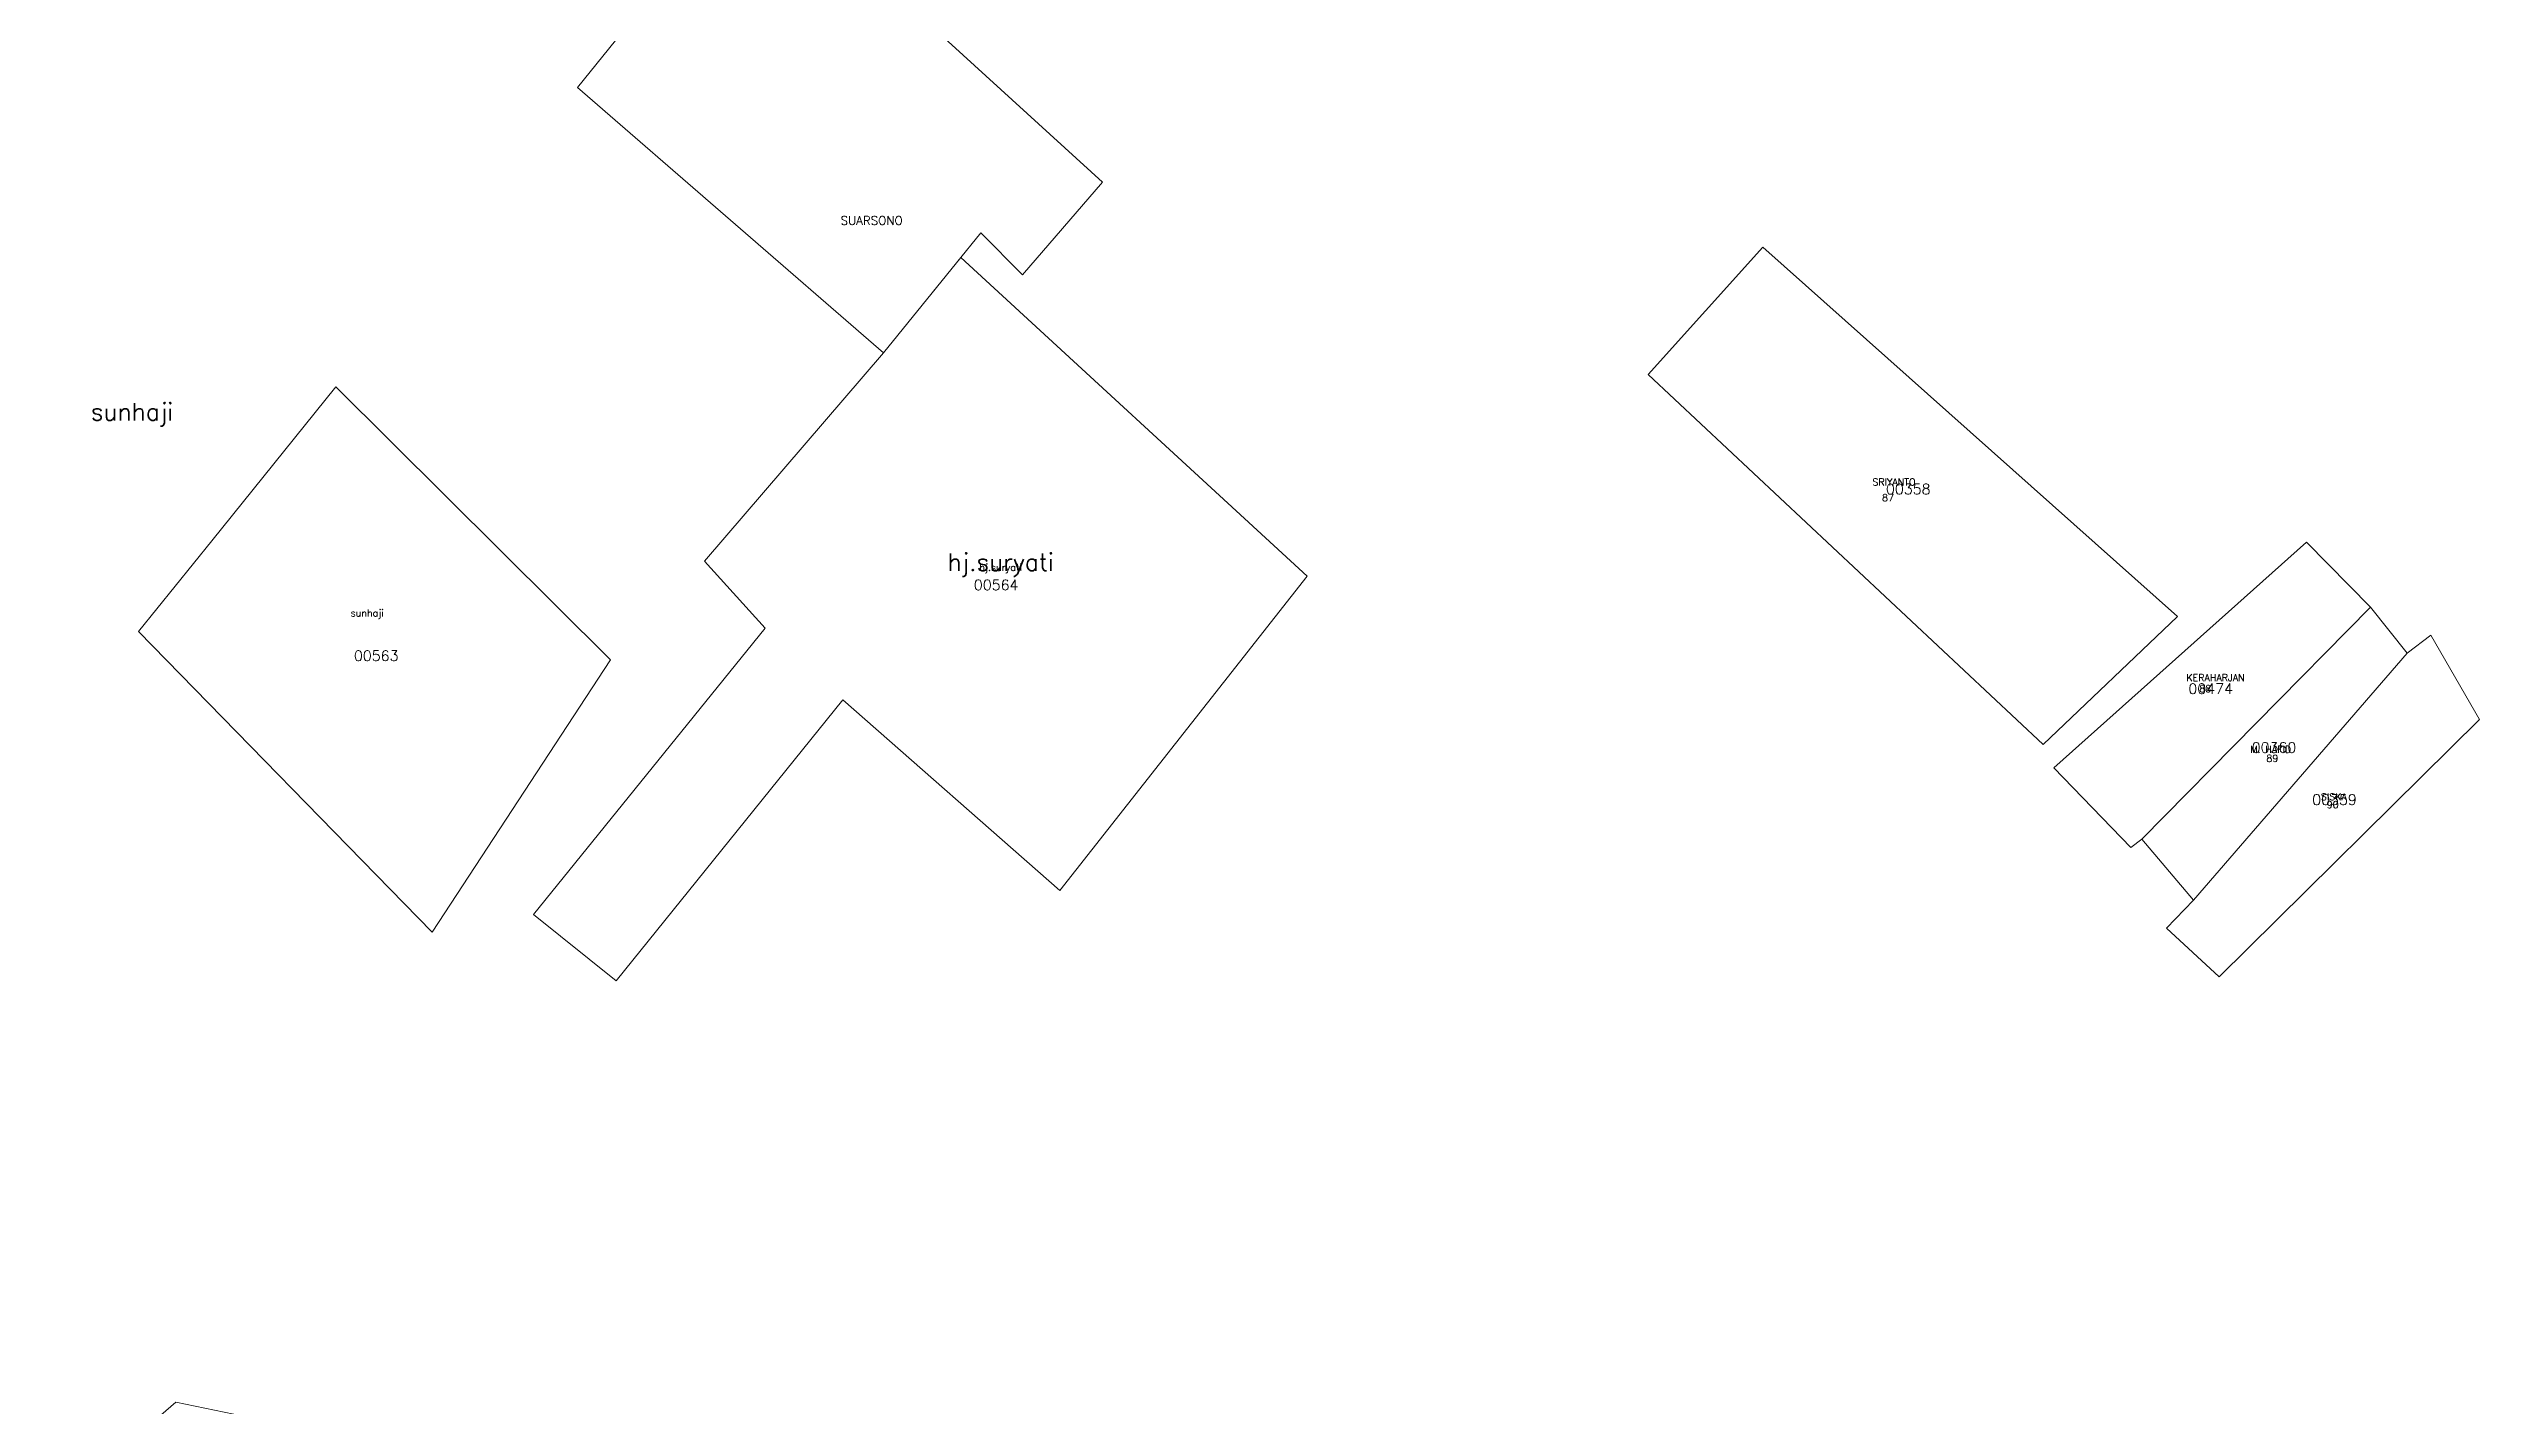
# Model space of a CAD drawing. Header units: inches. Extents: x 127149 to 132166, y 1065498 to 1071385.
# Drawn here: x 129633 to 130334, y 1067961 to 1068353 of the extents above; entities that cross this region are included whole.
import ezdxf
from ezdxf.enums import TextEntityAlignment as Align

# ---------------------------------------------------------------- set-up
doc = ezdxf.new("R2010")
doc.units = ezdxf.units.IN
doc.header["$MEASUREMENT"] = 0
for name, color, linetype in [('020100', 7, 'Continuous'), ('080201', 7, 'Continuous'), ('tn_lai', 7, 'Continuous')]:
    doc.layers.add(name, color=color, linetype=linetype)
doc.styles.add('romans', font='romans.shx')

msp = doc.modelspace()

# ---------------------------------------------------------------- linework, layer by layer
at = {"layer": '020100', "lineweight": 0}
for points in [[(129837.48, 1068405.36), (129785.99, 1068341.53), (129874.25, 1068265.05), (129902.27, 1068299.6), (129914.37, 1068287.53), (129937.44, 1068314.24), (129837.48, 1068405.36)], [(130094.76, 1068258.74), (130208.69, 1068152.05), (130247.41, 1068188.99), (130127.86, 1068295.48), (130094.76, 1068258.74)], [(129874.25, 1068265.05), (129822.64, 1068204.89), (129840.09, 1068185.62), (129773.27, 1068103.02), (129797.11, 1068083.94), (129862.49, 1068164.96), (129925.05, 1068109.95), (129996.38, 1068200.64), (129896.53, 1068292.52), (129874.25, 1068265.05)], [(129716.31, 1068255.18), (129680.5, 1068210.78), (129659.44, 1068184.69), (129744.04, 1068097.96), (129795.49, 1068176.48), (129716.31, 1068255.18)], [(130303.02, 1068191.71), (130284.62, 1068210.39), (130211.71, 1068145.3), (130233.91, 1068122.31), (130237.1, 1068124.77), (130303.02, 1068191.71)], [(130237.1, 1068124.77), (130252, 1068107.12), (130313.64, 1068178.43), (130303.02, 1068191.71), (130237.1, 1068124.77)], [(130252, 1068107.12), (130244.23, 1068099.11), (130259.44, 1068085.08), (130334.45, 1068159.27), (130320.49, 1068183.59), (130313.64, 1068178.43), (130252, 1068107.12)], [(129653.42, 1067908.94), (129661.91, 1067917.02), (129671.46, 1067914.02), (129680.15, 1067909.31), (129695.03, 1067914.2), (129702.32, 1067924.36), (129703.46, 1067938.05), (129698.01, 1067956.59), (129670.13, 1067962.42), (129633.48, 1067930.59), (129653.42, 1067908.94)]]:
    msp.add_lwpolyline(points, dxfattribs=at)

# ---------------------------------------------------------------- texts
at = {"lineweight": 0, "style": 'romans'}
for s, p in [('SRIYANTO', (130165.64, 1068226.74)), ('87', (130163.92, 1068222.23)), ('hj.suryati', (129908.03, 1068202.18)), ('sunhaji', (129725.35, 1068188.96)), ('KERAHARJAN', (130258.35, 1068170.33)), ('88', (130255.38, 1068167.12)), ('M. HAFID', (130274.29, 1068149.68)), ('89', (130274.75, 1068147.07)), ('SISKA', (130292.48, 1068135.97)), ('90', (130292.14, 1068133.69))]:
    msp.add_text(s, height=2, dxfattribs=at).set_placement(p, align=Align.CENTER)
at = {"layer": '080201', "lineweight": 0, "style": 'romans'}
for s, p in [('00358', (130169.75, 1068224.22)), ('00564', (129906.72, 1068196.57)), ('00563', (129727.95, 1068176.15)), ('00474', (130256.96, 1068166.63)), ('00360', (130275.21, 1068149.68)), ('00359', (130292.67, 1068134.64))]:
    msp.add_text(s, height=3, dxfattribs=at).set_placement(p, align=Align.CENTER)
at = {"layer": 'tn_lai', "lineweight": 0, "style": 'romans'}
for s, height, p in [('SUARSONO', 2.5, (129870.83, 1068301.92)), ('sunhaji', 5, (129657.54, 1068245.54)), ('hj.suryati', 5, (129908.03, 1068202.18))]:
    msp.add_text(s, height=height, dxfattribs=at).set_placement(p, align=Align.CENTER)

doc.saveas('drawing.dxf')
